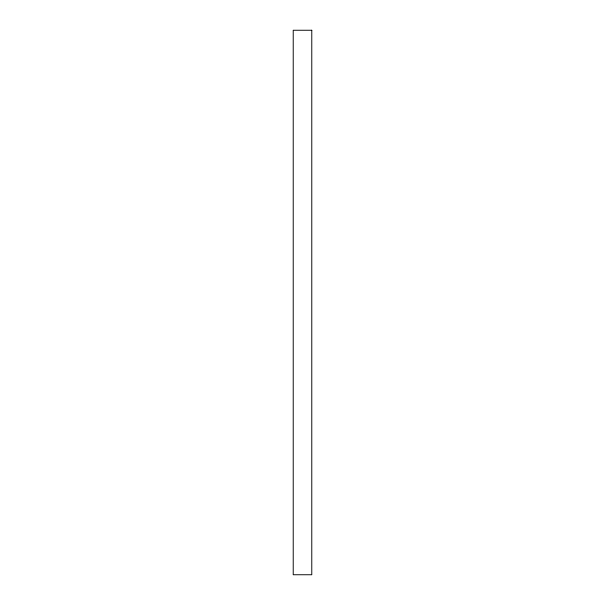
<?xml version="1.0" encoding="UTF-8"?>
<svg xmlns="http://www.w3.org/2000/svg" width="605" height="605" viewBox="0 0 605 605"><rect width="100%" height="100%" fill="white"/><g stroke="black" fill="none" stroke-linecap="round" stroke-linejoin="round"><path stroke-width="0.91" d="M311.779 30.25L293.221 30.25L293.221 574.75L311.779 574.75L311.779 30.25"/></g></svg>
